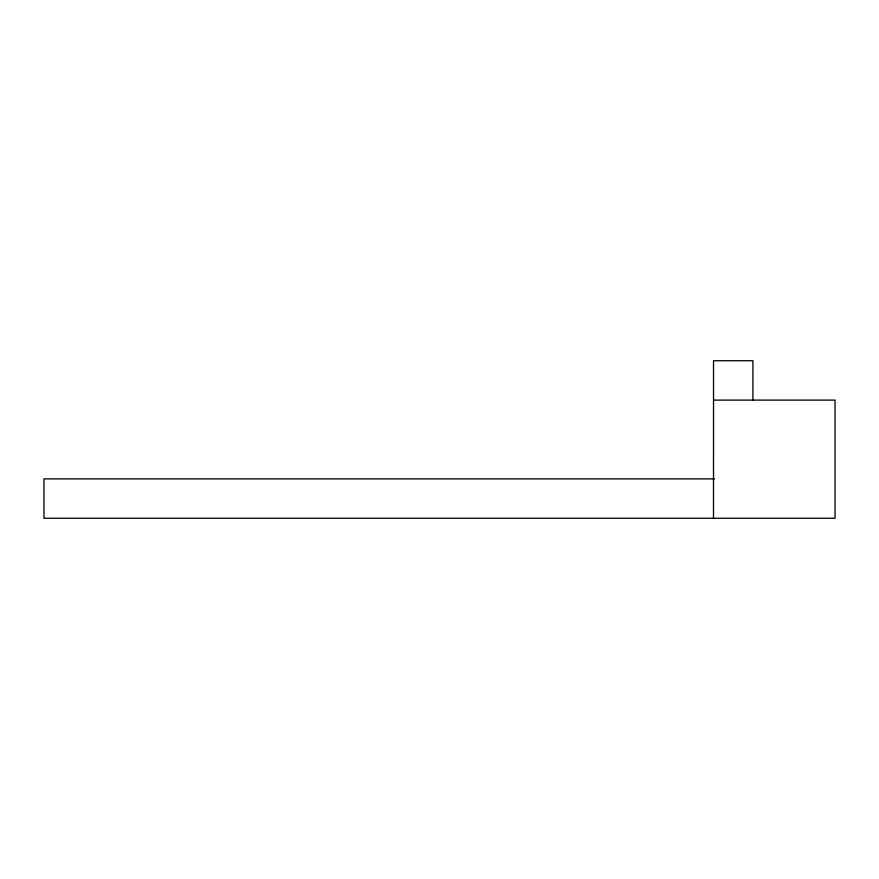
<?xml version="1.0" encoding="UTF-8"?>
<svg xmlns="http://www.w3.org/2000/svg" width="879" height="879" viewBox="0 0 879 879"><rect width="100%" height="100%" fill="white"/><g stroke="black" fill="none" stroke-linecap="round" stroke-linejoin="round"><path stroke-width="1.32" d="M713.506 400.11L835.05 400.11L835.05 518.269L43.95 518.269L43.95 478.89L714.517 478.89M752.918 400.45L752.918 360.731L713.528 360.731L713.506 518.269"/></g></svg>
